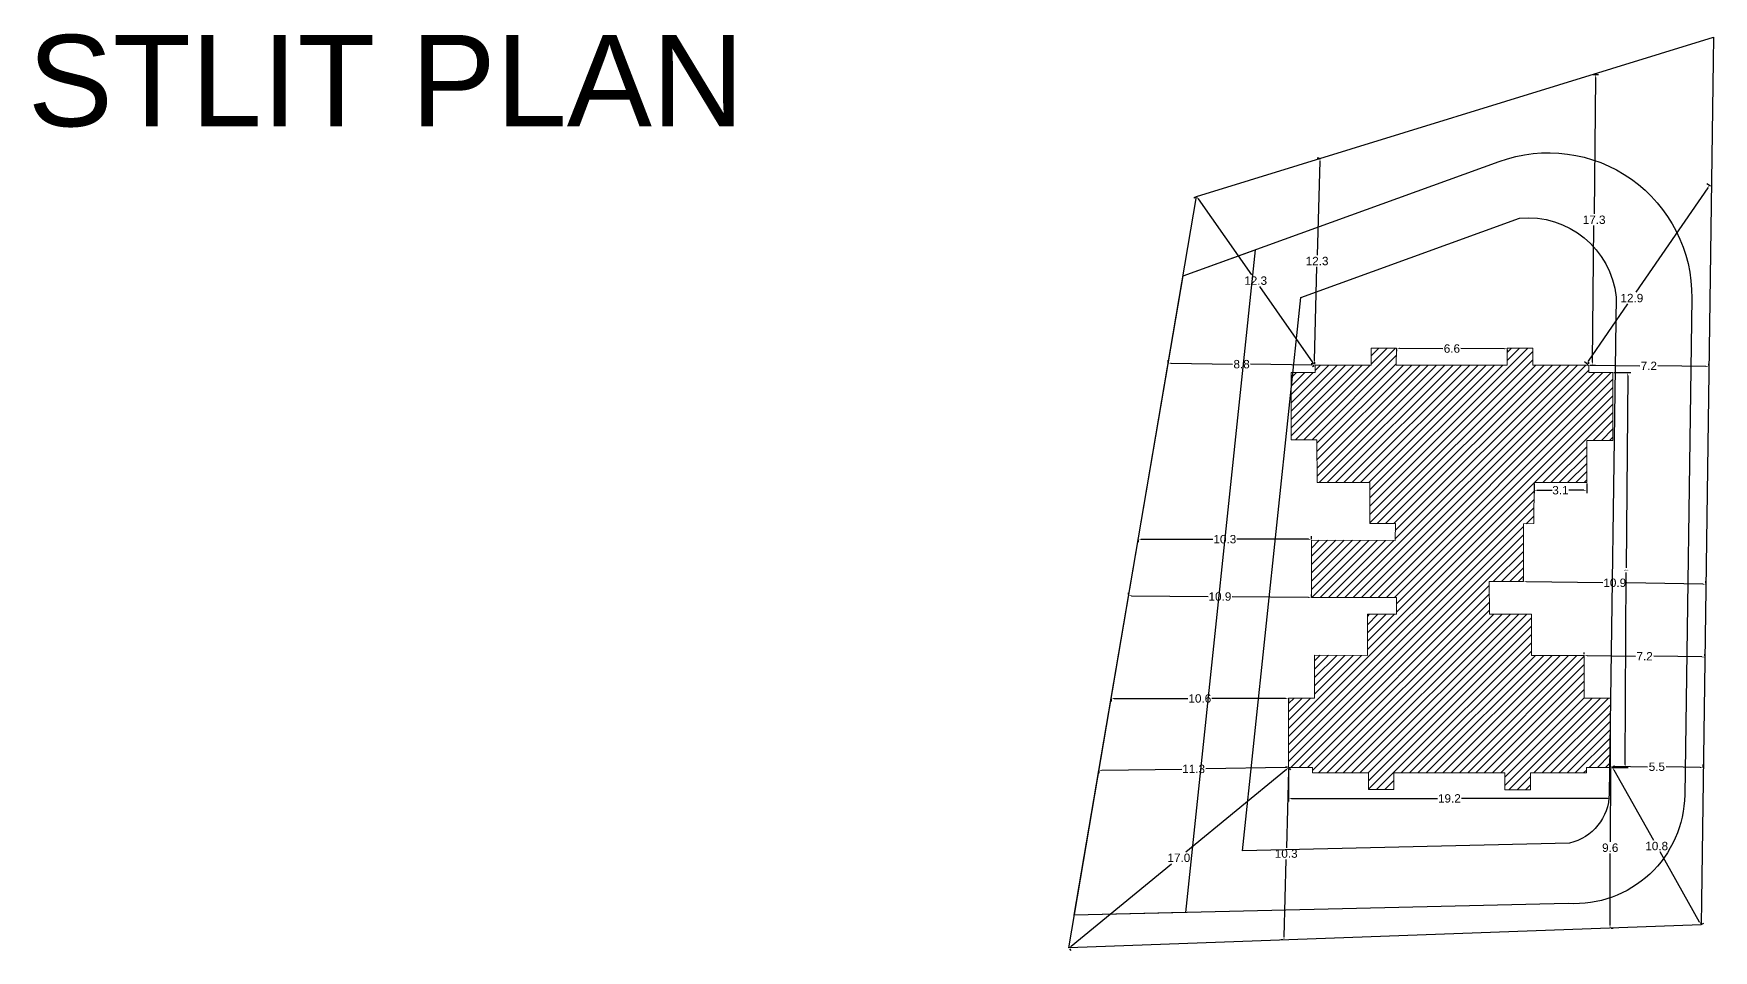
# Model space of a CAD drawing. Header units: metres. Extents: x 15463 to 32022, y 1223 to 33962.
# Drawn here: x 29437.2 to 29537.4, y 4289.4 to 4344 of the extents above; entities that cross this region are included whole.
import ezdxf

# ---------------------------------------------------------------- set-up
doc = ezdxf.new("R2010")
doc.units = ezdxf.units.M
doc.header["$LTSCALE"] = 0.1
doc.layers.add('text', color=7, linetype='Continuous', lineweight=5)
doc.styles.get("Standard").update_dxf_attribs({"font": 'arial.ttf'})
doc.dimstyles.get("Standard").update_dxf_attribs({"dimtxt": 0.1, "dimasz": 0.18, "dimexe": 0.18, "dimexo": 0.0625, "dimgap": 0.09, "dimtad": 0, "dimtih": 1, "dimtoh": 1, "dimdec": 1, "dimzin": 0, "dimdsep": 46, "dimtxsty": 'Standard', "dimcen": 0.09, "dimadec": 0, "dimazin": 0, "dimtfac": 1, "dimtdec": 1, "dimtofl": 0, "dimtmove": 0, "dimatfit": 3, "dimfxl": 1, "dimtolj": 1, "dimtzin": 0, "dimarcsym": 0})

# ---------------------------------------------------------------- blocks, each defined once
blk = doc.blocks.new('*D187')
at = {"layer": 'Defpoints', "color": 0, "transparency": 16777216}
for p in [(29506.53, 4334.33), (29506.53, 4334.33), (29513.6, 4324.27)]:
    blk.add_point(p, dxfattribs=at)
at = {"layer": 'text', "color": 0, "lineweight": -2, "transparency": 16777216}
for p, q in [((29506.48, 4334.29), (29506.38, 4334.22)), ((29506.63, 4334.18), (29509.82, 4329.64)), ((29513.49, 4324.41), (29510.3, 4328.95)), ((29513.55, 4324.23), (29513.44, 4324.16))]:
    blk.add_line(p, q, dxfattribs=at)
at = {"layer": 'text', "color": 0, "transparency": 16777216}
for points in [[(29506.66, 4334.2), (29506.61, 4334.16), (29506.53, 4334.33)], [(29513.51, 4324.43), (29513.46, 4324.4), (29513.59, 4324.27)]]:
    blk.add_solid(points, dxfattribs=at)
at = {"layer": 'text', "color": 0, "transparency": 16777216, "insert": (29510.06, 4329.3), "char_height": 0.5, "attachment_point": 5}
blk.add_mtext('\\A1;12.3', dxfattribs=at)
blk = doc.blocks.new('*D188')
at = {"layer": 'Defpoints', "color": 0, "transparency": 16777216}
for p in [(29513.9, 4336.6), (29513.9, 4336.6), (29513.55, 4324.35)]:
    blk.add_point(p, dxfattribs=at)
at = {"layer": 'text', "color": 0, "lineweight": -2, "transparency": 16777216}
for p, q in [((29513.84, 4336.6), (29513.72, 4336.61)), ((29513.89, 4336.42), (29513.73, 4330.82)), ((29513.56, 4324.53), (29513.71, 4330.13)), ((29513.49, 4324.35), (29513.37, 4324.35))]:
    blk.add_line(p, q, dxfattribs=at)
at = {"layer": 'text', "color": 0, "transparency": 16777216}
for points in [[(29513.86, 4336.42), (29513.92, 4336.42), (29513.9, 4336.6)], [(29513.53, 4324.53), (29513.59, 4324.53), (29513.55, 4324.35)]]:
    blk.add_solid(points, dxfattribs=at)
at = {"layer": 'text', "color": 0, "transparency": 16777216, "insert": (29513.72, 4330.47), "char_height": 0.5, "attachment_point": 5}
blk.add_mtext('\\A1;12.3', dxfattribs=at)
blk = doc.blocks.new('*D189')
at = {"layer": 'Defpoints', "color": 0, "transparency": 16777216}
for p in [(29504.84, 4324.38), (29504.84, 4324.38), (29513.59, 4324.27)]:
    blk.add_point(p, dxfattribs=at)
at = {"layer": 'text', "color": 0, "lineweight": -2, "transparency": 16777216}
for p, q in [((29504.84, 4324.44), (29504.84, 4324.56)), ((29505.02, 4324.38), (29508.67, 4324.33)), ((29513.41, 4324.27), (29509.76, 4324.32)), ((29513.59, 4324.33), (29513.59, 4324.45))]:
    blk.add_line(p, q, dxfattribs=at)
at = {"layer": 'text', "color": 0, "transparency": 16777216}
for points in [[(29505.02, 4324.41), (29505.02, 4324.35), (29504.84, 4324.38)], [(29513.41, 4324.3), (29513.41, 4324.24), (29513.59, 4324.27)]]:
    blk.add_solid(points, dxfattribs=at)
at = {"layer": 'text', "color": 0, "transparency": 16777216, "insert": (29509.22, 4324.32), "char_height": 0.5, "attachment_point": 5}
blk.add_mtext('\\A1;8.8', dxfattribs=at)
blk = doc.blocks.new('*D190')
at = {"layer": 'Defpoints', "color": 0, "transparency": 16777216}
for p in [(29530.12, 4341.6), (29530.33, 4341.6), (29529.93, 4324.27)]:
    blk.add_point(p, dxfattribs=at)
at = {"layer": 'text', "color": 0, "lineweight": -2, "transparency": 16777216}
for p, q in [((29530.18, 4341.6), (29530.51, 4341.6)), ((29530.33, 4341.42), (29530.24, 4333.28)), ((29530.14, 4324.45), (29530.23, 4332.59)), ((29529.99, 4324.27), (29530.32, 4324.27))]:
    blk.add_line(p, q, dxfattribs=at)
at = {"layer": 'text', "color": 0, "transparency": 16777216}
for points in [[(29530.3, 4341.42), (29530.36, 4341.42), (29530.33, 4341.6)], [(29530.11, 4324.45), (29530.17, 4324.45), (29530.14, 4324.27)]]:
    blk.add_solid(points, dxfattribs=at)
at = {"layer": 'text', "color": 0, "transparency": 16777216, "insert": (29530.24, 4332.93), "char_height": 0.5, "attachment_point": 5}
blk.add_mtext('\\A1;17.3', dxfattribs=at)
blk = doc.blocks.new('*D191')
at = {"layer": 'Defpoints', "color": 0, "transparency": 16777216}
for p in [(29529.93, 4324.27), (29537.08, 4324.17), (29537.08, 4324.17)]:
    blk.add_point(p, dxfattribs=at)
at = {"layer": 'text', "color": 0, "lineweight": -2, "transparency": 16777216}
for p, q in [((29529.93, 4324.34), (29529.93, 4324.45)), ((29530.11, 4324.27), (29532.96, 4324.23)), ((29536.9, 4324.18), (29534.04, 4324.22)), ((29537.08, 4324.24), (29537.08, 4324.35))]:
    blk.add_line(p, q, dxfattribs=at)
at = {"layer": 'text', "color": 0, "transparency": 16777216}
for points in [[(29530.11, 4324.3), (29530.11, 4324.24), (29529.93, 4324.27)], [(29536.9, 4324.21), (29536.9, 4324.15), (29537.08, 4324.17)]]:
    blk.add_solid(points, dxfattribs=at)
at = {"layer": 'text', "color": 0, "transparency": 16777216, "insert": (29533.5, 4324.22), "char_height": 0.5, "attachment_point": 5}
blk.add_mtext('\\A1;7.2', dxfattribs=at)
blk = doc.blocks.new('*D192')
at = {"layer": 'Defpoints', "color": 0, "transparency": 16777216}
for p in [(29537.11, 4334.98), (29537.23, 4334.9), (29529.93, 4324.27)]:
    blk.add_point(p, dxfattribs=at)
at = {"layer": 'text', "color": 0, "lineweight": -2, "transparency": 16777216}
for p, q in [((29537.01, 4334.83), (29532.73, 4328.61)), ((29537.18, 4334.93), (29536.96, 4335.08)), ((29529.91, 4324.5), (29532.25, 4327.92)), ((29529.87, 4324.31), (29529.66, 4324.46))]:
    blk.add_line(p, q, dxfattribs=at)
at = {"layer": 'text', "color": 0, "transparency": 16777216}
for points in [[(29536.98, 4334.85), (29537.03, 4334.81), (29537.11, 4334.98)], [(29529.88, 4324.52), (29529.93, 4324.49), (29529.81, 4324.36)]]:
    blk.add_solid(points, dxfattribs=at)
at = {"layer": 'text', "color": 0, "transparency": 16777216, "insert": (29532.49, 4328.26), "char_height": 0.5, "attachment_point": 5}
blk.add_mtext('\\A1;12.9', dxfattribs=at)
blk = doc.blocks.new('*D193')
at = {"layer": 'Defpoints', "color": 0, "transparency": 16777216}
for p in [(29531.21, 4300.27), (29531.19, 4290.69), (29531.19, 4290.69)]:
    blk.add_point(p, dxfattribs=at)
at = {"layer": 'text', "color": 0, "lineweight": -2, "transparency": 16777216}
for p, q in [((29531.21, 4300.09), (29531.2, 4295.83)), ((29531.27, 4300.27), (29531.39, 4300.27)), ((29531.19, 4290.87), (29531.2, 4295.14)), ((29531.25, 4290.69), (29531.37, 4290.69))]:
    blk.add_line(p, q, dxfattribs=at)
at = {"layer": 'text', "color": 0, "transparency": 16777216}
for points in [[(29531.18, 4300.09), (29531.24, 4300.09), (29531.21, 4300.27)], [(29531.16, 4290.87), (29531.22, 4290.87), (29531.19, 4290.69)]]:
    blk.add_solid(points, dxfattribs=at)
at = {"layer": 'text', "color": 0, "transparency": 16777216, "insert": (29531.2, 4295.48), "char_height": 0.5, "attachment_point": 5}
blk.add_mtext('\\A1;9.6', dxfattribs=at)
blk = doc.blocks.new('*D194')
at = {"layer": 'Defpoints', "color": 0, "transparency": 16777216}
for p in [(29531.33, 4300.27), (29536.62, 4290.89), (29536.62, 4290.89)]:
    blk.add_point(p, dxfattribs=at)
at = {"layer": 'text', "color": 0, "lineweight": -2, "transparency": 16777216}
for p, q in [((29531.38, 4300.3), (29531.48, 4300.36)), ((29531.42, 4300.12), (29533.78, 4295.93)), ((29536.53, 4291.04), (29534.17, 4295.24)), ((29536.67, 4290.92), (29536.78, 4290.98))]:
    blk.add_line(p, q, dxfattribs=at)
at = {"layer": 'text', "color": 0, "transparency": 16777216}
for points in [[(29531.44, 4300.13), (29531.39, 4300.1), (29531.33, 4300.27)], [(29536.56, 4291.06), (29536.51, 4291.03), (29536.62, 4290.89)]]:
    blk.add_solid(points, dxfattribs=at)
at = {"layer": 'text', "color": 0, "transparency": 16777216, "insert": (29533.97, 4295.58), "char_height": 0.5, "attachment_point": 5}
blk.add_mtext('\\A1;10.8', dxfattribs=at)
blk = doc.blocks.new('*D195')
at = {"layer": 'Defpoints', "color": 0, "transparency": 16777216}
for p in [(29531.21, 4300.27), (29536.75, 4300.27), (29536.75, 4300.2)]:
    blk.add_point(p, dxfattribs=at)
at = {"layer": 'text', "color": 0, "lineweight": -2, "transparency": 16777216}
for p, q in [((29531.21, 4300.34), (29531.21, 4300.52)), ((29531.39, 4300.34), (29533.43, 4300.31)), ((29536.57, 4300.27), (29534.53, 4300.3)), ((29536.75, 4300.26), (29536.75, 4300.45))]:
    blk.add_line(p, q, dxfattribs=at)
at = {"layer": 'text', "color": 0, "transparency": 16777216}
for points in [[(29531.39, 4300.37), (29531.39, 4300.31), (29531.21, 4300.34)], [(29536.57, 4300.3), (29536.57, 4300.24), (29536.75, 4300.27)]]:
    blk.add_solid(points, dxfattribs=at)
at = {"layer": 'text', "color": 0, "transparency": 16777216, "insert": (29533.98, 4300.31), "char_height": 0.5, "attachment_point": 5}
blk.add_mtext('\\A1;5.5', dxfattribs=at)
blk = doc.blocks.new('*D196')
at = {"layer": 'Defpoints', "color": 0, "transparency": 16777216}
for p in [(29500.71, 4300.11), (29500.71, 4300.1), (29512.02, 4300.27)]:
    blk.add_point(p, dxfattribs=at)
at = {"layer": 'text', "color": 0, "lineweight": -2, "transparency": 16777216}
for p, q in [((29500.71, 4300.05), (29500.71, 4299.92)), ((29500.89, 4300.1), (29505.65, 4300.17)), ((29511.84, 4300.26), (29507.08, 4300.19)), ((29512.02, 4300.21), (29512.02, 4300.09))]:
    blk.add_line(p, q, dxfattribs=at)
at = {"layer": 'text', "color": 0, "transparency": 16777216}
for points in [[(29500.89, 4300.13), (29500.89, 4300.07), (29500.71, 4300.1)], [(29511.84, 4300.29), (29511.84, 4300.23), (29512.02, 4300.27)]]:
    blk.add_solid(points, dxfattribs=at)
at = {"layer": 'text', "color": 0, "transparency": 16777216, "insert": (29506.36, 4300.18), "char_height": 0.5, "attachment_point": 5}
blk.add_mtext('\\A1;11.3', dxfattribs=at)
blk = doc.blocks.new('*D197')
at = {"layer": 'Defpoints', "color": 0, "transparency": 16777216}
for p in [(29512.02, 4300.27), (29498.91, 4289.51), (29498.92, 4289.5)]:
    blk.add_point(p, dxfattribs=at)
at = {"layer": 'text', "color": 0, "lineweight": -2, "transparency": 16777216}
for p, q in [((29511.89, 4300.15), (29505.9, 4295.22)), ((29512.06, 4300.23), (29512.14, 4300.12)), ((29499.06, 4289.61), (29505.05, 4294.53)), ((29498.95, 4289.46), (29499.03, 4289.36))]:
    blk.add_line(p, q, dxfattribs=at)
at = {"layer": 'text', "color": 0, "transparency": 16777216}
for points in [[(29511.87, 4300.17), (29511.91, 4300.12), (29512.03, 4300.26)], [(29499.04, 4289.63), (29499.08, 4289.59), (29498.92, 4289.5)]]:
    blk.add_solid(points, dxfattribs=at)
at = {"layer": 'text', "color": 0, "transparency": 16777216, "insert": (29505.48, 4294.88), "char_height": 0.5, "attachment_point": 5}
blk.add_mtext('\\A1;17.0', dxfattribs=at)
blk = doc.blocks.new('*D198')
at = {"layer": 'Defpoints', "color": 0, "transparency": 16777216}
for p in [(29512.02, 4300.27), (29511.75, 4289.98), (29511.75, 4289.98)]:
    blk.add_point(p, dxfattribs=at)
at = {"layer": 'text', "color": 0, "lineweight": -2, "transparency": 16777216}
for p, q in [((29511.96, 4300.28), (29511.84, 4300.28)), ((29512.01, 4300.09), (29511.89, 4295.47)), ((29511.75, 4290.16), (29511.87, 4294.78)), ((29511.68, 4289.98), (29511.57, 4289.98))]:
    blk.add_line(p, q, dxfattribs=at)
at = {"layer": 'text', "color": 0, "transparency": 16777216}
for points in [[(29511.98, 4300.1), (29512.04, 4300.09), (29512.02, 4300.27)], [(29511.72, 4290.16), (29511.78, 4290.16), (29511.75, 4289.98)]]:
    blk.add_solid(points, dxfattribs=at)
at = {"layer": 'text', "color": 0, "transparency": 16777216, "insert": (29511.88, 4295.13), "char_height": 0.5, "attachment_point": 5}
blk.add_mtext('\\A1;10.3', dxfattribs=at)
blk = doc.blocks.new('*D199')
at = {"layer": 'Defpoints', "color": 0, "transparency": 16777216}
for p in [(29503.06, 4313.89), (29503.06, 4313.88), (29513.39, 4313.82)]:
    blk.add_point(p, dxfattribs=at)
at = {"layer": 'text', "color": 0, "lineweight": -2, "transparency": 16777216}
for p, q in [((29503.06, 4313.82), (29503.06, 4313.7)), ((29503.24, 4313.88), (29507.5, 4313.88)), ((29513.21, 4313.88), (29508.94, 4313.88)), ((29513.39, 4313.88), (29513.39, 4314.06))]:
    blk.add_line(p, q, dxfattribs=at)
at = {"layer": 'text', "color": 0, "transparency": 16777216}
for points in [[(29503.24, 4313.91), (29503.24, 4313.85), (29503.06, 4313.88)], [(29513.21, 4313.91), (29513.21, 4313.85), (29513.39, 4313.88)]]:
    blk.add_solid(points, dxfattribs=at)
at = {"layer": 'text', "color": 0, "transparency": 16777216, "insert": (29508.22, 4313.88), "char_height": 0.5, "attachment_point": 5}
blk.add_mtext('\\A1;10.3', dxfattribs=at)
blk = doc.blocks.new('*D200')
at = {"layer": 'Defpoints', "color": 0, "transparency": 16777216}
for p in [(29518.45, 4325.27), (29525.06, 4325.24), (29525.06, 4325.24)]:
    blk.add_point(p, dxfattribs=at)
at = {"layer": 'text', "color": 0, "lineweight": -2, "transparency": 16777216}
for p, q in [((29518.45, 4325.2), (29518.45, 4325.09)), ((29518.63, 4325.27), (29521.21, 4325.25)), ((29524.88, 4325.24), (29522.3, 4325.25)), ((29525.06, 4325.18), (29525.06, 4325.06))]:
    blk.add_line(p, q, dxfattribs=at)
at = {"layer": 'text', "color": 0, "transparency": 16777216}
for points in [[(29518.63, 4325.3), (29518.63, 4325.24), (29518.45, 4325.27)], [(29524.88, 4325.27), (29524.88, 4325.21), (29525.06, 4325.24)]]:
    blk.add_solid(points, dxfattribs=at)
at = {"layer": 'text', "color": 0, "transparency": 16777216, "insert": (29521.76, 4325.25), "char_height": 0.5, "attachment_point": 5}
blk.add_mtext('\\A1;6.6', dxfattribs=at)
blk = doc.blocks.new('*D201')
at = {"layer": 'Defpoints', "color": 0, "transparency": 16777216}
for p in [(29512.02, 4300.27), (29531.21, 4300.27), (29531.21, 4298.42)]:
    blk.add_point(p, dxfattribs=at)
at = {"layer": 'text', "color": 0, "lineweight": -2, "transparency": 16777216}
for p, q in [((29512.02, 4300.21), (29512.02, 4298.24)), ((29531.21, 4300.21), (29531.21, 4298.24)), ((29512.2, 4298.42), (29520.9, 4298.42)), ((29531.03, 4298.42), (29522.33, 4298.42))]:
    blk.add_line(p, q, dxfattribs=at)
at = {"layer": 'text', "color": 0, "transparency": 16777216}
for points in [[(29512.2, 4298.45), (29512.2, 4298.39), (29512.02, 4298.42)], [(29531.03, 4298.45), (29531.03, 4298.39), (29531.21, 4298.42)]]:
    blk.add_solid(points, dxfattribs=at)
at = {"layer": 'text', "color": 0, "transparency": 16777216, "insert": (29521.61, 4298.42), "char_height": 0.5, "attachment_point": 5}
blk.add_mtext('\\A1;19.2', dxfattribs=at)
blk = doc.blocks.new('*D202')
at = {"layer": 'Defpoints', "color": 0, "transparency": 16777216}
for p in [(29526.66, 4317.26), (29529.8, 4317.26), (29529.8, 4316.8)]:
    blk.add_point(p, dxfattribs=at)
at = {"layer": 'text', "color": 0, "lineweight": -2, "transparency": 16777216}
for p, q in [((29526.66, 4317.2), (29526.66, 4316.62)), ((29526.84, 4316.8), (29527.73, 4316.8)), ((29529.62, 4316.8), (29528.73, 4316.8)), ((29529.8, 4317.2), (29529.8, 4316.62))]:
    blk.add_line(p, q, dxfattribs=at)
at = {"layer": 'text', "color": 0, "transparency": 16777216}
for points in [[(29526.84, 4316.83), (29526.84, 4316.77), (29526.66, 4316.8)], [(29529.62, 4316.83), (29529.62, 4316.77), (29529.8, 4316.8)]]:
    blk.add_solid(points, dxfattribs=at)
at = {"layer": 'text', "color": 0, "transparency": 16777216, "insert": (29528.23, 4316.8), "char_height": 0.5, "attachment_point": 5}
blk.add_mtext('\\A1;3.1', dxfattribs=at)
blk = doc.blocks.new('*D203')
at = {"layer": 'Defpoints', "color": 0, "transparency": 16777216}
for p in [(29531.36, 4323.82), (29531.21, 4300.27), (29532.09, 4300.27)]:
    blk.add_point(p, dxfattribs=at)
at = {"layer": 'text', "color": 0, "lineweight": -2, "transparency": 16777216}
for p, q in [((29531.42, 4323.82), (29532.42, 4323.82)), ((29532.24, 4323.64), (29532.16, 4312.18)), ((29532.09, 4300.45), (29532.16, 4311.9)), ((29531.27, 4300.27), (29532.27, 4300.27))]:
    blk.add_line(p, q, dxfattribs=at)
at = {"layer": 'text', "color": 0, "transparency": 16777216}
for points in [[(29532.21, 4323.64), (29532.27, 4323.64), (29532.24, 4323.82)], [(29532.06, 4300.45), (29532.12, 4300.45), (29532.09, 4300.27)]]:
    blk.add_solid(points, dxfattribs=at)
at = {"layer": 'text', "color": 0, "transparency": 16777216, "insert": (29532.16, 4312.04), "char_height": 0.1, "attachment_point": 5}
blk.add_mtext('\\A1;23.6', dxfattribs=at)
blk = doc.blocks.new('*D204')
at = {"layer": 'Defpoints', "color": 0, "transparency": 16777216}
for p in [(29526.03, 4311.35), (29536.9, 4311.2), (29536.9, 4311.2)]:
    blk.add_point(p, dxfattribs=at)
at = {"layer": 'text', "color": 0, "lineweight": -2, "transparency": 16777216}
for p, q in [((29526.03, 4311.41), (29526.03, 4311.53)), ((29526.21, 4311.35), (29530.75, 4311.29)), ((29536.72, 4311.2), (29532.18, 4311.27)), ((29536.9, 4311.26), (29536.9, 4311.38))]:
    blk.add_line(p, q, dxfattribs=at)
at = {"layer": 'text', "color": 0, "transparency": 16777216}
for points in [[(29526.21, 4311.38), (29526.21, 4311.32), (29526.03, 4311.35)], [(29536.72, 4311.23), (29536.72, 4311.17), (29536.9, 4311.2)]]:
    blk.add_solid(points, dxfattribs=at)
at = {"layer": 'text', "color": 0, "transparency": 16777216, "insert": (29531.47, 4311.28), "char_height": 0.5, "attachment_point": 5}
blk.add_mtext('\\A1;10.9', dxfattribs=at)
blk = doc.blocks.new('*D205')
at = {"layer": 'Defpoints', "color": 0, "transparency": 16777216}
for p in [(29501.44, 4304.41), (29501.44, 4304.38), (29512.02, 4304.41)]:
    blk.add_point(p, dxfattribs=at)
at = {"layer": 'text', "color": 0, "lineweight": -2, "transparency": 16777216}
for p, q in [((29501.44, 4304.35), (29501.44, 4304.2)), ((29501.62, 4304.38), (29506.01, 4304.38)), ((29511.84, 4304.38), (29507.45, 4304.38)), ((29512.02, 4304.35), (29512.02, 4304.2))]:
    blk.add_line(p, q, dxfattribs=at)
at = {"layer": 'text', "color": 0, "transparency": 16777216}
for points in [[(29501.62, 4304.41), (29501.62, 4304.35), (29501.44, 4304.38)], [(29511.84, 4304.41), (29511.84, 4304.35), (29512.02, 4304.38)]]:
    blk.add_solid(points, dxfattribs=at)
at = {"layer": 'text', "color": 0, "transparency": 16777216, "insert": (29506.73, 4304.38), "char_height": 0.5, "attachment_point": 5}
blk.add_mtext('\\A1;10.6', dxfattribs=at)
blk = doc.blocks.new('*D206')
at = {"layer": 'Defpoints', "color": 0, "transparency": 16777216}
for p in [(29502.48, 4310.51), (29502.48, 4310.51), (29513.39, 4310.41)]:
    blk.add_point(p, dxfattribs=at)
at = {"layer": 'text', "color": 0, "lineweight": -2, "transparency": 16777216}
for p, q in [((29502.48, 4310.58), (29502.48, 4310.69)), ((29502.66, 4310.51), (29507.22, 4310.47)), ((29513.21, 4310.41), (29508.65, 4310.45)), ((29513.39, 4310.47), (29513.39, 4310.59))]:
    blk.add_line(p, q, dxfattribs=at)
at = {"layer": 'text', "color": 0, "transparency": 16777216}
for points in [[(29502.66, 4310.54), (29502.66, 4310.48), (29502.48, 4310.51)], [(29513.21, 4310.44), (29513.21, 4310.38), (29513.39, 4310.41)]]:
    blk.add_solid(points, dxfattribs=at)
at = {"layer": 'text', "color": 0, "transparency": 16777216, "insert": (29507.93, 4310.46), "char_height": 0.5, "attachment_point": 5}
blk.add_mtext('\\A1;10.9', dxfattribs=at)
blk = doc.blocks.new('*D207')
at = {"layer": 'Defpoints', "color": 0, "transparency": 16777216}
for p in [(29529.65, 4306.95), (29536.84, 4306.85), (29536.84, 4306.85)]:
    blk.add_point(p, dxfattribs=at)
at = {"layer": 'text', "color": 0, "lineweight": -2, "transparency": 16777216}
for p, q in [((29529.65, 4307.02), (29529.65, 4307.13)), ((29529.83, 4306.95), (29532.71, 4306.91)), ((29536.66, 4306.86), (29533.79, 4306.9)), ((29536.84, 4306.92), (29536.84, 4307.03))]:
    blk.add_line(p, q, dxfattribs=at)
at = {"layer": 'text', "color": 0, "transparency": 16777216}
for points in [[(29529.83, 4306.98), (29529.83, 4306.92), (29529.65, 4306.95)], [(29536.66, 4306.89), (29536.66, 4306.83), (29536.84, 4306.85)]]:
    blk.add_solid(points, dxfattribs=at)
at = {"layer": 'text', "color": 0, "transparency": 16777216, "insert": (29533.25, 4306.9), "char_height": 0.5, "attachment_point": 5}
blk.add_mtext('\\A1;7.2', dxfattribs=at)

msp = doc.modelspace()

# ---------------------------------------------------------------- hatches: boundary and pattern name
at = {"layer": 'text', "true_color": 0x000000}
h = msp.add_hatch(dxfattribs=at)
h.set_pattern_fill('ANSI31', color=18, scale=0.11)
h.set_pattern_definition([(45, (163.9383, 73.5089), (-0.2469570433, 0.2469570433), [])])
h.paths.add_polyline_path([(29529.65, 4306.95), (29526.51, 4306.95), (29526.51, 4309.41), (29524, 4309.41), (29523.99, 4311.35), (29526.03, 4311.35), (29526.03, 4314.8), (29526.65, 4314.81), (29526.66, 4317.26), (29529.8, 4317.26), (29529.8, 4319.77), (29531.36, 4319.77), (29531.36, 4323.82), (29529.93, 4323.82), (29529.93, 4324.27), (29526.59, 4324.27), (29526.59, 4325.27), (29525.06, 4325.27), (29525.06, 4324.27), (29518.44, 4324.27), (29518.45, 4325.27), (29516.94, 4325.27), (29516.94, 4324.27), (29513.6, 4324.27), (29513.6, 4323.82), (29512.28, 4323.82), (29512.17, 4322.77), (29512.17, 4322.67), (29512.17, 4319.81), (29513.71, 4319.81), (29513.72, 4317.26), (29516.87, 4317.26), (29516.87, 4314.81), (29518.39, 4314.81), (29518.38, 4313.81), (29513.39, 4313.82), (29513.39, 4310.41), (29518.46, 4310.41), (29518.46, 4309.42), (29516.72, 4309.41), (29516.72, 4306.95), (29513.57, 4306.96), (29513.57, 4304.41), (29512.02, 4304.41), (29512.02, 4300.27), (29513.45, 4300.27), (29513.45, 4299.94), (29516.79, 4299.94), (29516.79, 4298.95), (29518.3, 4298.95), (29518.3, 4299.94), (29524.91, 4299.95), (29524.91, 4298.94), (29526.44, 4298.94), (29526.44, 4299.95), (29529.78, 4299.94), (29529.78, 4300.27), (29531.17, 4300.27), (29531.21, 4303.12), (29531.21, 4304.4), (29529.65, 4304.4)])

# ---------------------------------------------------------------- linework, layer by layer
msp.add_lwpolyline([(29506.53, 4334.33), (29537.35, 4343.83), (29536.62, 4290.89), (29498.91, 4289.51), (29506.53, 4334.33)])
at = {"color": 8, "transparency": 33554485}
for points in [[(29505.73, 4329.58), (29524.57, 4336.41, -0.525946), (29536.06, 4328.25), (29535.64, 4298.63, -0.426651), (29528.7, 4292.15), (29499.24, 4291.45)], [(29512.75, 4328.3), (29525.8, 4333.03, -0.410228), (29531.56, 4328.32), (29531.14, 4298.69, -0.344431), (29528.78, 4295.76), (29509.28, 4295.29), (29512.75, 4328.3)]]:
    msp.add_lwpolyline(points, format="xyb", dxfattribs=at)
at = {"color": 114, "true_color": 0x139b48}
msp.add_lwpolyline([(29505.73, 4329.58), (29510.03, 4331.14), (29505.88, 4291.61), (29499.24, 4291.45), (29505.73, 4329.58)], dxfattribs=at)
at = {"layer": 'text'}
msp.add_lwpolyline([(29512.17, 4322.67), (29512.17, 4323.82), (29513.6, 4323.82), (29513.6, 4324.27), (29516.94, 4324.27), (29516.94, 4325.27), (29518.45, 4325.27), (29518.44, 4324.27), (29525.06, 4324.27), (29525.06, 4325.27), (29526.59, 4325.27), (29526.59, 4324.27), (29529.93, 4324.27), (29529.93, 4323.82), (29531.36, 4323.82), (29531.36, 4319.77), (29529.8, 4319.77), (29529.8, 4317.26), (29526.66, 4317.26), (29526.65, 4314.81), (29526.03, 4314.8), (29526.03, 4311.35), (29523.99, 4311.35), (29524, 4309.41), (29526.51, 4309.41), (29526.51, 4306.95), (29529.65, 4306.95), (29529.65, 4304.4), (29531.21, 4304.4), (29531.21, 4300.27), (29529.78, 4300.27), (29529.78, 4299.94), (29526.44, 4299.95), (29526.44, 4298.94), (29524.91, 4298.94), (29524.91, 4299.95), (29518.3, 4299.94), (29518.3, 4298.95), (29516.79, 4298.95), (29516.79, 4299.94), (29513.45, 4299.94), (29513.45, 4300.27), (29512.02, 4300.27), (29512.02, 4304.41), (29513.57, 4304.41), (29513.57, 4306.96), (29516.72, 4306.95), (29516.72, 4309.41), (29518.46, 4309.42), (29518.46, 4310.41), (29513.39, 4310.41), (29513.39, 4313.82), (29518.38, 4313.81), (29518.39, 4314.81), (29516.87, 4314.81), (29516.87, 4317.26), (29513.72, 4317.26), (29513.71, 4319.81), (29512.17, 4319.81), (29512.17, 4322.67)], dxfattribs=at)

# ---------------------------------------------------------------- texts
msp.add_text('STLIT PLAN', height=5.447).set_placement((29436.85, 4338.51))

# ---------------------------------------------------------------- dimensions: what is measured, and where the dimension line sits
for p1, p2, distance, picture, middle in [((29529.93, 4324.27), (29530.12, 4341.6), -0.22, '*D190', (29530.24, 4332.93)), ((29513.55, 4324.35), (29513.9, 4336.6), 0, '*D188', (29513.72, 4330.47)), ((29513.6, 4324.27), (29506.53, 4334.33), 0.01, '*D187', (29510.06, 4329.3)), ((29518.45, 4325.27), (29525.06, 4325.24), 0, '*D200', (29521.76, 4325.25)), ((29513.59, 4324.27), (29504.84, 4324.38), 0, '*D189', (29509.22, 4324.32)), ((29529.93, 4324.27), (29537.08, 4324.17), 0, '*D191', (29533.5, 4324.22)), ((29526.66, 4317.26), (29529.8, 4317.26), -0.46, '*D202', (29528.23, 4316.8)), ((29513.39, 4310.41), (29502.48, 4310.51), 0, '*D206', (29507.93, 4310.46)), ((29526.03, 4311.35), (29536.9, 4311.2), 0, '*D204', (29531.47, 4311.28)), ((29529.65, 4306.95), (29536.84, 4306.85), 0, '*D207', (29533.25, 4306.9)), ((29512.02, 4300.27), (29498.91, 4289.51), 0.02, '*D197', (29505.48, 4294.88)), ((29512.02, 4300.27), (29500.71, 4300.11), 0.01, '*D196', (29506.36, 4300.18)), ((29512.02, 4300.27), (29511.75, 4289.98), 0, '*D198', (29511.88, 4295.13)), ((29531.21, 4300.27), (29531.19, 4290.69), 0, '*D193', (29531.2, 4295.48)), ((29531.21, 4300.27), (29536.75, 4300.2), 0.07, '*D195', (29533.98, 4300.31)), ((29531.33, 4300.27), (29536.62, 4290.89), 0, '*D194', (29533.97, 4295.58))]:
    dim = msp.add_aligned_dim(p1=p1, p2=p2, distance=distance, dimstyle='Standard', override={"dimtxt": 0.5}, dxfattribs=at)
    dim.commit()
    dim.dimension.update_dxf_attribs({"geometry": picture, "text_midpoint": middle})
dim = msp.add_linear_dim(base=(29537.11, 4334.98), p1=(29529.93, 4324.27), p2=(29537.23, 4334.9), angle=55.4946, dimstyle='Standard', override={"dimtxt": 0.5}, dxfattribs=at)
dim.commit()
dim.dimension.update_dxf_attribs({"geometry": '*D192', "text_midpoint": (29532.49, 4328.26), "dimtype": 161})
dim = msp.add_aligned_dim(p1=(29531.36, 4323.82), p2=(29531.21, 4300.27), distance=0.88, dimstyle='Standard', dxfattribs=at)
dim.commit()
dim.dimension.update_dxf_attribs({"geometry": '*D203', "text_midpoint": (29532.16, 4312.04)})
for base, p1, p2, picture, middle in [((29503.06, 4313.88), (29513.39, 4313.82), (29503.06, 4313.89), '*D199', (29508.22, 4313.88)), ((29501.44, 4304.38), (29512.02, 4304.41), (29501.44, 4304.41), '*D205', (29506.73, 4304.38)), ((29531.21, 4298.42), (29512.02, 4300.27), (29531.21, 4300.27), '*D201', (29521.61, 4298.42))]:
    dim = msp.add_linear_dim(base=base, p1=p1, p2=p2, dimstyle='Standard', override={"dimtxt": 0.5}, dxfattribs=at)
    dim.commit()
    dim.dimension.update_dxf_attribs({"geometry": picture, "text_midpoint": middle})

doc.saveas('drawing.dxf')
